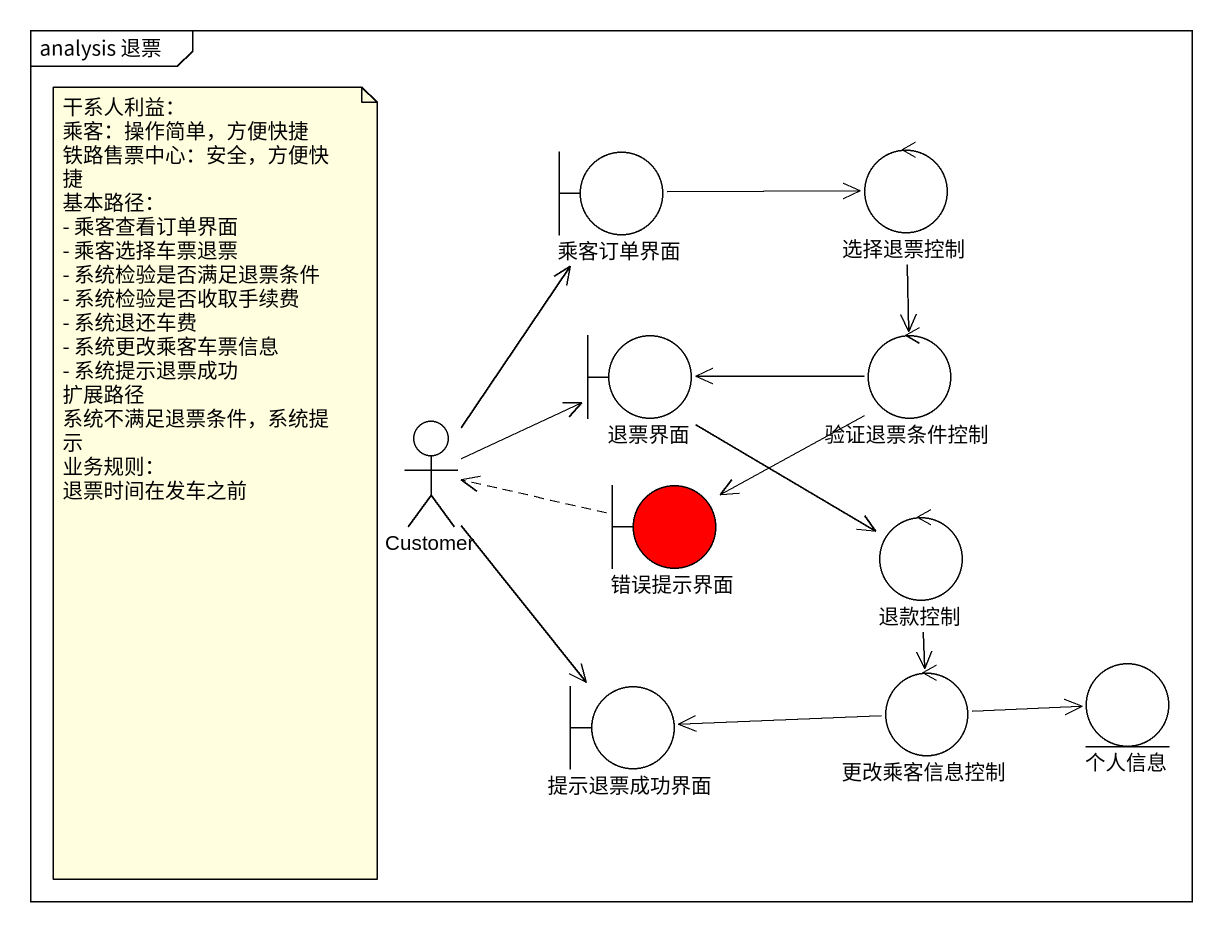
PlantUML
@startuml
mainframe analysis 退票
boundary 乘客订单界面
control 选择退票控制
boundary 退票界面
control 验证退票条件控制
actor Customer
boundary 错误提示界面 #FF0000
control 退款控制
boundary 提示退票成功界面
control 更改乘客信息控制
entity 个人信息
乘客订单界面 -right-> 选择退票控制
选择退票控制 --> 验证退票条件控制
退票界面 --> 退款控制
验证退票条件控制 -left-> 退票界面
验证退票条件控制 --> 错误提示界面
Customer -up-> 乘客订单界面
Customer -right-> 退票界面
Customer --> 提示退票成功界面
错误提示界面 .left.> Customer
退款控制 --> 更改乘客信息控制
更改乘客信息控制 -left-> 提示退票成功界面
更改乘客信息控制 -right-> 个人信息
note as N1
  干系人利益：
  乘客：操作简单，方便快捷
  铁路售票中心：安全，方便快捷
  基本路径：
  - 乘客查看订单界面
  - 乘客选择车票退票
  - 系统检验是否满足退票条件
  - 系统检验是否收取手续费
  - 系统退还车费
  - 系统更改乘客车票信息
  - 系统提示退票成功
  扩展路径
  系统不满足退票条件，系统提示
  业务规则：
  退票时间在发车之前
end note
@enduml
